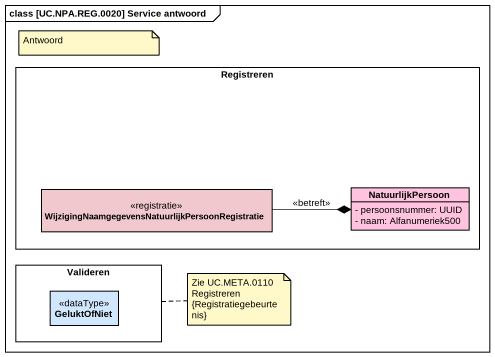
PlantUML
@startuml
mainframe class [UC.NPA.REG.0020] Service antwoord
hide circle
hide empty members
skinparam classAttributeIconSize 0
rectangle Registreren {
  class "WijzigingNaamgegevensNatuurlijkPersoonRegistratie" as WijzigingNaamgegevensNatuurl <<registratie>> #F0C8CD
  class NatuurlijkPersoon #FFC3DF {
    - persoonsnummer: UUID
    - naam: Alfanumeriek500
  }
}
rectangle Valideren {
  class GeluktOfNiet <<dataType>> #D0E7FE
}
WijzigingNaamgegevensNatuurl -right-* NatuurlijkPersoon : <<betreft>>
note as N1
  Antwoord
end note
note right of Valideren : Zie UC.META.0110 Registreren {Registratiegebeurtenis}
@enduml
